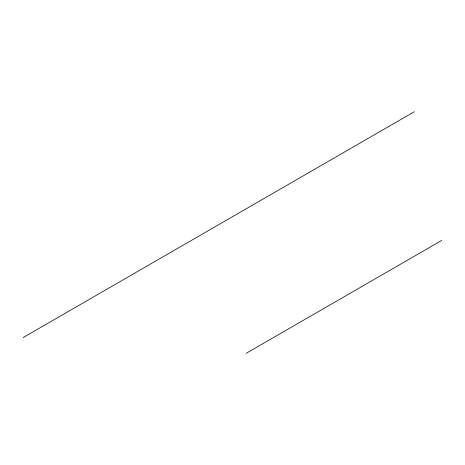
<?xml version="1.0" encoding="UTF-8"?>
<svg xmlns="http://www.w3.org/2000/svg" width="465" height="465" viewBox="0 0 465 465"><rect width="100%" height="100%" fill="white"/><g stroke="black" fill="none" stroke-linecap="round" stroke-linejoin="round"><path stroke-width="0.7" d="M23.25 337.503L414.373 111.693M246.188 353.307L441.75 240.405"/></g></svg>
